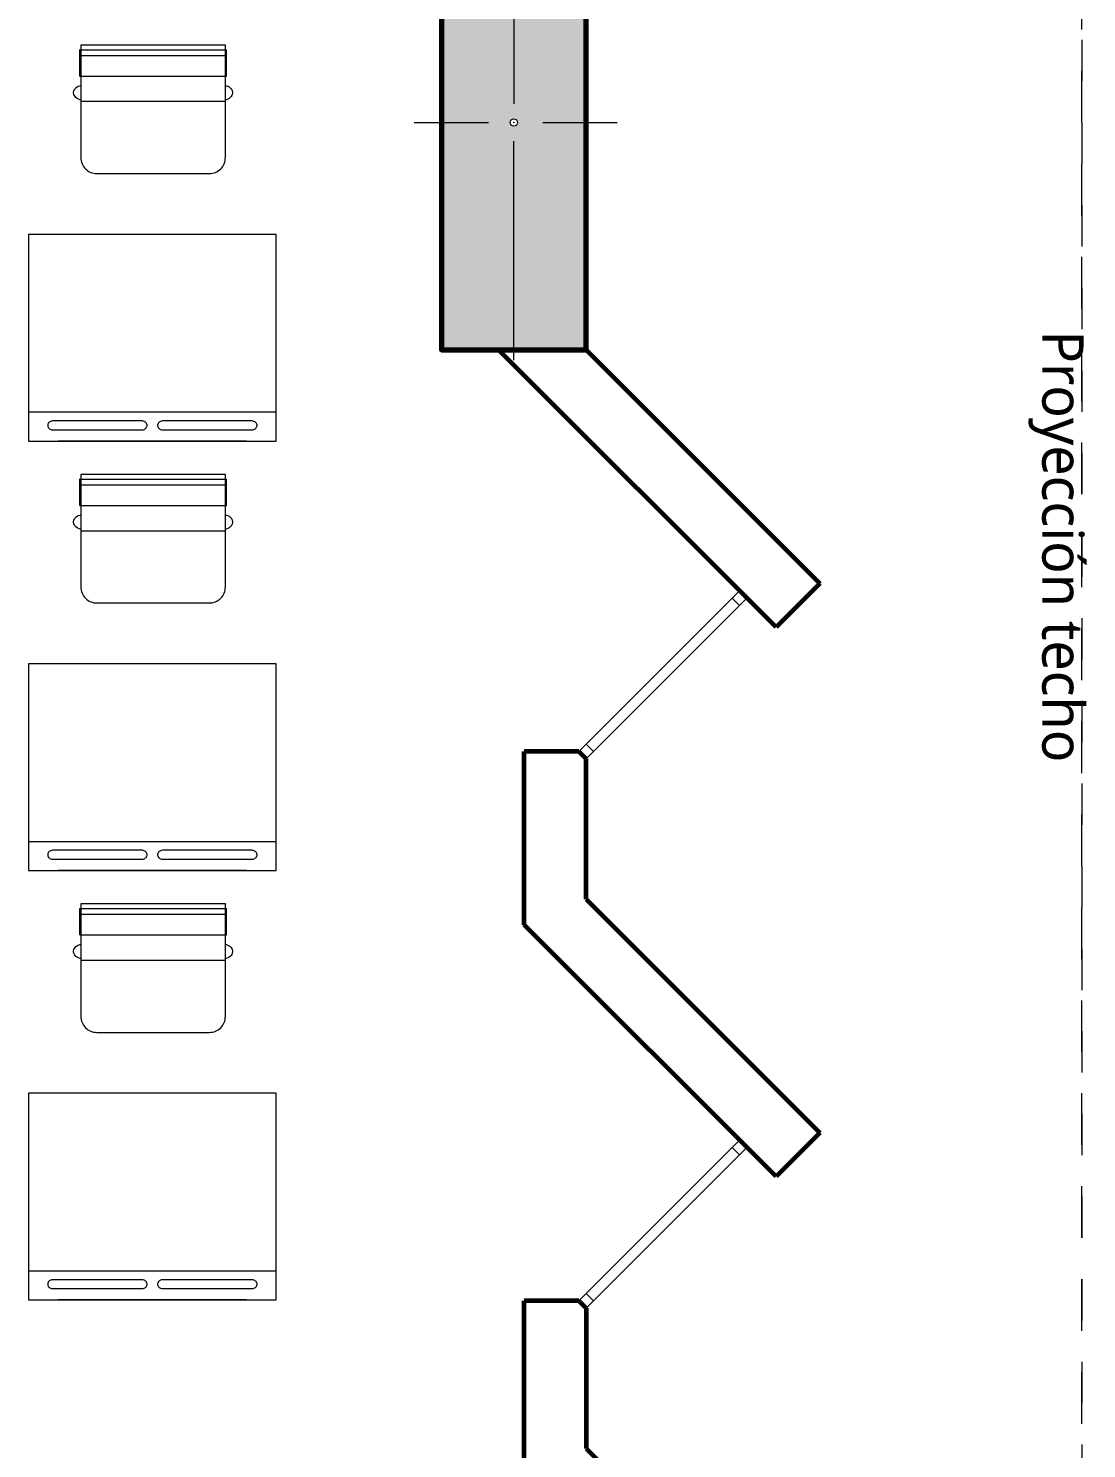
# Model space of a CAD drawing. Header units: millimetres. Extents: x 1 to 121, y 0 to 90.
# Drawn here: x 102.924 to 105.485, y 47.803 to 51.241 of the extents above; entities that cross this region are included whole.
import ezdxf

# ---------------------------------------------------------------- set-up
doc = ezdxf.new("R2010")
doc.units = ezdxf.units.MM
doc.linetypes.add('DASHED2', pattern=[0.375, 0.25, -0.125])
doc.linetypes.add('HIDDEN2', pattern=[0.1875, 0.125, -0.0625])
for name, color, linetype, lineweight in [('COLUMNAS 50', 32, 'Continuous', 70), ('Equipamiento SR', 23, 'Continuous', 0), ('Letras El', 9, 'Continuous', 5), ('Muros el', 144, 'Continuous', 60), ('proyecciones', 1, 'DASHED2', 5), ('Vanos', 140, 'Continuous', 5)]:
    doc.layers.add(name, color=color, linetype=linetype, lineweight=lineweight)
doc.layers.add('Mobiliario', color=7, linetype='Continuous', lineweight=0, true_color=0x7f7f7f)
doc.styles.add('Generales', font='trebuc.ttf', dxfattribs={"height": 0.1})

# ---------------------------------------------------------------- blocks, each defined once
blk = doc.blocks.new('Columna 1.10 x0.30')
at = {"true_color": 0xc7c8ca}
h = blk.add_hatch(color=9, dxfattribs=at)
h.dxf.hatch_style = 1
h.paths.add_polyline_path([(-234.8493, 113.8066), (-235.9493, 113.8066), (-235.9493, 113.4566), (-234.8493, 113.4566)])
h.paths.add_polyline_path([(-235.3906, 113.6316, -1), (-235.408, 113.6316, -1)], flags=16)
at = {"layer": 'COLUMNAS 50', "color": 1, "linetype": 'Continuous', "lineweight": 5}
for p, q in [((-235.3993, 113.8732), (-235.3993, 113.6932)), ((-235.9743, 113.6316), (-235.4443, 113.6316)), ((-234.8243, 113.6316), (-235.3543, 113.6316)), ((-235.3993, 113.5616), (-235.3993, 113.3816))]:
    blk.add_line(p, q, dxfattribs=at)
at = {"layer": 'COLUMNAS 50', "linetype": 'Continuous'}
blk.add_lwpolyline([(-235.9493, 113.4566), (-234.8493, 113.4566), (-234.8493, 113.8066), (-235.9493, 113.8066)], close=True, dxfattribs=at)
at = {"layer": 'COLUMNAS 50', "color": 1, "linetype": 'Continuous', "lineweight": 5}
blk.add_circle((-235.3993, 113.6316), 0.00871, dxfattribs=at)
blk.add_point((-235.3993, 113.6316), dxfattribs=at)
blk = doc.blocks.new('A$C3A47622C')
at = {"layer": 'Mobiliario', "linetype": 'Continuous'}
for p, q in [((0.1012, 0.3762), (0.1031, 0.3788)), ((0.1031, 0.3788), (0.1053, 0.381)), ((0.1053, 0.381), (0.1079, 0.3828)), ((0.1079, 0.3828), (0.1107, 0.384)), ((0.1107, 0.384), (0.1136, 0.3846)), ((0.1136, 0.3846), (0.1165, 0.3846)), ((0.1165, 0.3846), (0.1194, 0.384)), ((0.1194, 0.384), (0.1222, 0.3828)), ((0.1222, 0.3828), (0.1248, 0.381)), ((0.1248, 0.381), (0.127, 0.3788)), ((0.127, 0.3788), (0.1289, 0.3762)), ((0.0251, 0.3696), (0.0111, 0.3696)), ((0.0111, 0.015), (0.0111, 0.3696)), ((0.0752, 0.3696), (0.0251, 0.3696)), ((0.0251, 0.015), (0.0251, 0.3696)), ((0.0752, 0.015), (0.0752, 0.3696)), ((0.0983, 0.3673), (0.0987, 0.37)), ((0.0987, 0.37), (0.0997, 0.3732)), ((0.0997, 0.3732), (0.1012, 0.3762)), ((0.1289, 0.3762), (0.1297, 0.3747)), ((0.1297, 0.3747), (0.1333, 0.3673)), ((0.0752, 0.015), (0.0108, 0.015)), ((0.0987, 0.0146), (0.0983, 0.0173)), ((0.0997, 0.0113), (0.0987, 0.0146)), ((0.1012, 0.0084), (0.0997, 0.0113)), ((0.1031, 0.0057), (0.1012, 0.0084)), ((0.1053, 0.0035), (0.1031, 0.0057)), ((0.1079, 0.0018), (0.1053, 0.0035)), ((0.1107, 0.0006), (0.1079, 0.0018)), ((0.1136, 0), (0.1107, 0.0006)), ((0.1165, 0), (0.1136, 0)), ((0.1194, 0.0006), (0.1165, 0)), ((0.1222, 0.0018), (0.1194, 0.0006)), ((0.1248, 0.0035), (0.1222, 0.0018)), ((0.127, 0.0057), (0.1248, 0.0035)), ((0.1289, 0.0084), (0.127, 0.0057)), ((0.1297, 0.0099), (0.1289, 0.0084)), ((0.1333, 0.0173), (0.1297, 0.0099))]:
    blk.add_line(p, q, dxfattribs=at)
at = {"layer": 'Mobiliario'}
blk.add_line((0.1361, 0.0173), (0.1361, 0.3673), dxfattribs=at)
at = {"layer": 'Mobiliario', "linetype": 'Continuous'}
blk.add_lwpolyline([(0, 0.0173), (0.2722, 0.0173, 0.414214), (0.3111, 0.0562), (0.3111, 0.3284, 0.414214), (0.2722, 0.3673), (0, 0.3673), (0, 0.0173)], format="xyb", dxfattribs=at)

msp = doc.modelspace()

# ---------------------------------------------------------------- linework, layer by layer
at = {"layer": 'Equipamiento SR', "linetype": 'Continuous'}
for p, q in [((102.9241, 50.7416), (102.9241, 50.2416)), ((103.5241, 50.7416), (102.9241, 50.7416)), ((103.5241, 50.2416), (103.5241, 50.7416)), ((102.9241, 50.3121), (103.5241, 50.3121)), ((103.5091, 50.3121), (103.5091, 50.3117)), ((102.9712, 50.2824), (102.9708, 50.2805)), ((102.9708, 50.2805), (102.9708, 50.2786)), ((102.9708, 50.2786), (102.9712, 50.2767)), ((102.9719, 50.2842), (102.9712, 50.2824)), ((102.9712, 50.2767), (102.9719, 50.275)), ((102.9731, 50.2858), (102.9719, 50.2842)), ((102.9719, 50.275), (102.9731, 50.2733)), ((102.9745, 50.2873), (102.9731, 50.2858)), ((102.9731, 50.2733), (102.9745, 50.2719)), ((102.9762, 50.2885), (102.9745, 50.2873)), ((102.9745, 50.2719), (102.9762, 50.2706)), ((102.9781, 50.2894), (102.9762, 50.2885)), ((102.9762, 50.2706), (102.9781, 50.2697)), ((102.9802, 50.2901), (102.9781, 50.2894)), ((102.9781, 50.2697), (102.9802, 50.269)), ((102.9824, 50.2904), (102.9802, 50.2901)), ((102.9802, 50.269), (102.9824, 50.2687)), ((102.9835, 50.2904), (102.9824, 50.2904)), ((102.9824, 50.2687), (102.9835, 50.2687)), ((103.1988, 50.2904), (102.9835, 50.2904)), ((102.9835, 50.2687), (103.1988, 50.2687)), ((103.1999, 50.2904), (103.1988, 50.2904)), ((103.1988, 50.2687), (103.1999, 50.2687)), ((103.2021, 50.2901), (103.1999, 50.2904)), ((103.1999, 50.2687), (103.2021, 50.269)), ((103.2042, 50.2894), (103.2021, 50.2901)), ((103.2021, 50.269), (103.2042, 50.2697)), ((103.2061, 50.2885), (103.2042, 50.2894)), ((103.2042, 50.2697), (103.2061, 50.2706)), ((103.2078, 50.2873), (103.2061, 50.2885)), ((103.2061, 50.2706), (103.2078, 50.2719)), ((103.2092, 50.2858), (103.2078, 50.2873)), ((103.2078, 50.2719), (103.2092, 50.2733)), ((103.2103, 50.2842), (103.2092, 50.2858)), ((103.2092, 50.2733), (103.2103, 50.275)), ((103.2111, 50.2824), (103.2103, 50.2842)), ((103.2103, 50.275), (103.2111, 50.2767)), ((103.2114, 50.2805), (103.2111, 50.2824)), ((103.2111, 50.2767), (103.2114, 50.2786)), ((103.2114, 50.2786), (103.2114, 50.2805)), ((103.2372, 50.2824), (103.2368, 50.2805)), ((103.2368, 50.2805), (103.2368, 50.2786)), ((103.2368, 50.2786), (103.2372, 50.2767)), ((103.2379, 50.2842), (103.2372, 50.2824)), ((103.2372, 50.2767), (103.2379, 50.275)), ((103.239, 50.2858), (103.2379, 50.2842)), ((103.2379, 50.275), (103.239, 50.2733)), ((103.2405, 50.2873), (103.239, 50.2858)), ((103.239, 50.2733), (103.2405, 50.2719)), ((103.2422, 50.2885), (103.2405, 50.2873)), ((103.2405, 50.2719), (103.2422, 50.2706)), ((103.2441, 50.2894), (103.2422, 50.2885)), ((103.2422, 50.2706), (103.2441, 50.2697)), ((103.2462, 50.2901), (103.2441, 50.2894)), ((103.2441, 50.2697), (103.2462, 50.269)), ((103.2483, 50.2904), (103.2462, 50.2901)), ((103.2462, 50.269), (103.2483, 50.2687)), ((103.2494, 50.2904), (103.2483, 50.2904)), ((103.2483, 50.2687), (103.2494, 50.2687)), ((103.4648, 50.2904), (103.2494, 50.2904)), ((103.2494, 50.2687), (103.4648, 50.2687)), ((103.4659, 50.2904), (103.4648, 50.2904)), ((103.4648, 50.2687), (103.4659, 50.2687)), ((103.4681, 50.2901), (103.4659, 50.2904)), ((103.4659, 50.2687), (103.4681, 50.269)), ((103.4701, 50.2894), (103.4681, 50.2901)), ((103.4681, 50.269), (103.4701, 50.2697)), ((103.4721, 50.2885), (103.4701, 50.2894)), ((103.4701, 50.2697), (103.4721, 50.2706)), ((103.4738, 50.2873), (103.4721, 50.2885)), ((103.4721, 50.2706), (103.4738, 50.2719)), ((103.4752, 50.2858), (103.4738, 50.2873)), ((103.4738, 50.2719), (103.4752, 50.2733)), ((103.4763, 50.2842), (103.4752, 50.2858)), ((103.4752, 50.2733), (103.4763, 50.275)), ((103.477, 50.2824), (103.4763, 50.2842)), ((103.4763, 50.275), (103.477, 50.2767)), ((103.4774, 50.2805), (103.477, 50.2824)), ((103.477, 50.2767), (103.4774, 50.2786)), ((103.4774, 50.2786), (103.4774, 50.2805)), ((102.9241, 50.2416), (103.5241, 50.2416)), ((103.4521, 50.2416), (102.9961, 50.2416)), ((102.9241, 49.7022), (102.9241, 49.2022)), ((103.5241, 49.7022), (102.9241, 49.7022)), ((103.5241, 49.2022), (103.5241, 49.7022)), ((102.9241, 49.2727), (103.5241, 49.2727)), ((103.5091, 49.2727), (103.5091, 49.2722)), ((102.9712, 49.2429), (102.9708, 49.2411)), ((102.9708, 49.2411), (102.9708, 49.2392)), ((102.9708, 49.2392), (102.9712, 49.2373)), ((102.9719, 49.2447), (102.9712, 49.2429)), ((102.9712, 49.2373), (102.9719, 49.2355)), ((102.9731, 49.2464), (102.9719, 49.2447)), ((102.9719, 49.2355), (102.9731, 49.2339)), ((102.9745, 49.2478), (102.9731, 49.2464)), ((102.9731, 49.2339), (102.9745, 49.2324)), ((102.9762, 49.249), (102.9745, 49.2478)), ((102.9745, 49.2324), (102.9762, 49.2312)), ((102.9781, 49.25), (102.9762, 49.249)), ((102.9762, 49.2312), (102.9781, 49.2303)), ((102.9802, 49.2506), (102.9781, 49.25)), ((102.9824, 49.251), (102.9802, 49.2506)), ((102.9835, 49.251), (102.9824, 49.251)), ((103.1988, 49.251), (102.9835, 49.251)), ((103.1999, 49.251), (103.1988, 49.251)), ((103.2021, 49.2506), (103.1999, 49.251)), ((103.2042, 49.25), (103.2021, 49.2506)), ((103.2061, 49.249), (103.2042, 49.25)), ((103.2042, 49.2303), (103.2061, 49.2312)), ((103.2078, 49.2478), (103.2061, 49.249)), ((103.2061, 49.2312), (103.2078, 49.2324)), ((103.2092, 49.2464), (103.2078, 49.2478)), ((103.2078, 49.2324), (103.2092, 49.2339)), ((103.2103, 49.2447), (103.2092, 49.2464)), ((103.2092, 49.2339), (103.2103, 49.2355)), ((103.2111, 49.2429), (103.2103, 49.2447)), ((103.2103, 49.2355), (103.2111, 49.2373)), ((103.2114, 49.2411), (103.2111, 49.2429)), ((103.2111, 49.2373), (103.2114, 49.2392)), ((103.2114, 49.2392), (103.2114, 49.2411)), ((103.2372, 49.2429), (103.2368, 49.2411)), ((103.2368, 49.2411), (103.2368, 49.2392)), ((103.2368, 49.2392), (103.2372, 49.2373)), ((103.2379, 49.2447), (103.2372, 49.2429)), ((103.2372, 49.2373), (103.2379, 49.2355)), ((103.239, 49.2464), (103.2379, 49.2447)), ((103.2379, 49.2355), (103.239, 49.2339)), ((103.2405, 49.2478), (103.239, 49.2464)), ((103.239, 49.2339), (103.2405, 49.2324)), ((103.2422, 49.249), (103.2405, 49.2478)), ((103.2405, 49.2324), (103.2422, 49.2312)), ((103.2441, 49.25), (103.2422, 49.249)), ((103.2422, 49.2312), (103.2441, 49.2303)), ((103.2462, 49.2506), (103.2441, 49.25)), ((103.2483, 49.251), (103.2462, 49.2506)), ((103.2494, 49.251), (103.2483, 49.251)), ((103.4648, 49.251), (103.2494, 49.251)), ((103.4659, 49.251), (103.4648, 49.251)), ((103.4681, 49.2506), (103.4659, 49.251)), ((103.4701, 49.25), (103.4681, 49.2506)), ((103.4721, 49.249), (103.4701, 49.25)), ((103.4701, 49.2303), (103.4721, 49.2312)), ((103.4738, 49.2478), (103.4721, 49.249)), ((103.4721, 49.2312), (103.4738, 49.2324)), ((103.4752, 49.2464), (103.4738, 49.2478)), ((103.4738, 49.2324), (103.4752, 49.2339)), ((103.4763, 49.2447), (103.4752, 49.2464)), ((103.4752, 49.2339), (103.4763, 49.2355)), ((103.477, 49.2429), (103.4763, 49.2447)), ((103.4763, 49.2355), (103.477, 49.2373)), ((103.4774, 49.2411), (103.477, 49.2429)), ((103.477, 49.2373), (103.4774, 49.2392)), ((103.4774, 49.2392), (103.4774, 49.2411)), ((102.9241, 49.2022), (103.5241, 49.2022)), ((102.9781, 49.2303), (102.9802, 49.2296)), ((102.9802, 49.2296), (102.9824, 49.2293)), ((102.9824, 49.2293), (102.9835, 49.2293)), ((102.9835, 49.2293), (103.1988, 49.2293)), ((103.4521, 49.2022), (102.9961, 49.2022)), ((103.1988, 49.2293), (103.1999, 49.2293)), ((103.1999, 49.2293), (103.2021, 49.2296)), ((103.2021, 49.2296), (103.2042, 49.2303)), ((103.2441, 49.2303), (103.2462, 49.2296)), ((103.2462, 49.2296), (103.2483, 49.2293)), ((103.2483, 49.2293), (103.2494, 49.2293)), ((103.2494, 49.2293), (103.4648, 49.2293)), ((103.4648, 49.2293), (103.4659, 49.2293)), ((103.4659, 49.2293), (103.4681, 49.2296)), ((103.4681, 49.2296), (103.4701, 49.2303)), ((102.9241, 48.6628), (102.9241, 48.1628)), ((103.5241, 48.6628), (102.9241, 48.6628)), ((103.5241, 48.1628), (103.5241, 48.6628)), ((102.9241, 48.2332), (103.5241, 48.2332)), ((102.9712, 48.2035), (102.9708, 48.2017)), ((102.9708, 48.2017), (102.9708, 48.1998)), ((102.9708, 48.1998), (102.9712, 48.1979)), ((102.9719, 48.2053), (102.9712, 48.2035)), ((102.9731, 48.207), (102.9719, 48.2053)), ((102.9745, 48.2084), (102.9731, 48.207)), ((102.9762, 48.2096), (102.9745, 48.2084)), ((102.9781, 48.2106), (102.9762, 48.2096)), ((102.9802, 48.2112), (102.9781, 48.2106)), ((102.9824, 48.2116), (102.9802, 48.2112)), ((102.9835, 48.2116), (102.9824, 48.2116)), ((103.1988, 48.2116), (102.9835, 48.2116)), ((103.1999, 48.2116), (103.1988, 48.2116)), ((103.2021, 48.2112), (103.1999, 48.2116)), ((103.2042, 48.2106), (103.2021, 48.2112)), ((103.2061, 48.2096), (103.2042, 48.2106)), ((103.2078, 48.2084), (103.2061, 48.2096)), ((103.2092, 48.207), (103.2078, 48.2084)), ((103.2103, 48.2053), (103.2092, 48.207)), ((103.2111, 48.2035), (103.2103, 48.2053)), ((103.2114, 48.2017), (103.2111, 48.2035)), ((103.2111, 48.1979), (103.2114, 48.1998)), ((103.2114, 48.1998), (103.2114, 48.2017)), ((103.2372, 48.2035), (103.2368, 48.2017)), ((103.2368, 48.2017), (103.2368, 48.1998)), ((103.2368, 48.1998), (103.2372, 48.1979)), ((103.2379, 48.2053), (103.2372, 48.2035)), ((103.239, 48.207), (103.2379, 48.2053)), ((103.2405, 48.2084), (103.239, 48.207)), ((103.2422, 48.2096), (103.2405, 48.2084)), ((103.2441, 48.2106), (103.2422, 48.2096)), ((103.2462, 48.2112), (103.2441, 48.2106)), ((103.2483, 48.2116), (103.2462, 48.2112)), ((103.2494, 48.2116), (103.2483, 48.2116)), ((103.4648, 48.2116), (103.2494, 48.2116)), ((103.4659, 48.2116), (103.4648, 48.2116)), ((103.4681, 48.2112), (103.4659, 48.2116)), ((103.4701, 48.2106), (103.4681, 48.2112)), ((103.4721, 48.2096), (103.4701, 48.2106)), ((103.4738, 48.2084), (103.4721, 48.2096)), ((103.4752, 48.207), (103.4738, 48.2084)), ((103.4763, 48.2053), (103.4752, 48.207)), ((103.477, 48.2035), (103.4763, 48.2053)), ((103.4774, 48.2017), (103.477, 48.2035)), ((103.477, 48.1979), (103.4774, 48.1998)), ((103.4774, 48.1998), (103.4774, 48.2017)), ((103.5091, 48.2332), (103.5091, 48.2328)), ((102.9712, 48.1979), (102.9719, 48.1961)), ((102.9719, 48.1961), (102.9731, 48.1945)), ((102.9731, 48.1945), (102.9745, 48.193)), ((102.9745, 48.193), (102.9762, 48.1918)), ((102.9762, 48.1918), (102.9781, 48.1908)), ((102.9781, 48.1908), (102.9802, 48.1902)), ((102.9802, 48.1902), (102.9824, 48.1899)), ((102.9824, 48.1899), (102.9835, 48.1899)), ((102.9835, 48.1899), (103.1988, 48.1899)), ((103.1988, 48.1899), (103.1999, 48.1899)), ((103.1999, 48.1899), (103.2021, 48.1902)), ((103.2021, 48.1902), (103.2042, 48.1908)), ((103.2042, 48.1908), (103.2061, 48.1918)), ((103.2061, 48.1918), (103.2078, 48.193)), ((103.2078, 48.193), (103.2092, 48.1945)), ((103.2092, 48.1945), (103.2103, 48.1961)), ((103.2103, 48.1961), (103.2111, 48.1979)), ((103.2372, 48.1979), (103.2379, 48.1961)), ((103.2379, 48.1961), (103.239, 48.1945)), ((103.239, 48.1945), (103.2405, 48.193)), ((103.2405, 48.193), (103.2422, 48.1918)), ((103.2422, 48.1918), (103.2441, 48.1908)), ((103.2441, 48.1908), (103.2462, 48.1902)), ((103.2462, 48.1902), (103.2483, 48.1899)), ((103.2483, 48.1899), (103.2494, 48.1899)), ((103.2494, 48.1899), (103.4648, 48.1899)), ((103.4648, 48.1899), (103.4659, 48.1899)), ((103.4659, 48.1899), (103.4681, 48.1902)), ((103.4681, 48.1902), (103.4701, 48.1908)), ((103.4701, 48.1908), (103.4721, 48.1918)), ((103.4721, 48.1918), (103.4738, 48.193)), ((103.4738, 48.193), (103.4752, 48.1945)), ((103.4752, 48.1945), (103.4763, 48.1961)), ((103.4763, 48.1961), (103.477, 48.1979)), ((102.9241, 48.1628), (103.5241, 48.1628)), ((103.4521, 48.1628), (102.9961, 48.1628))]:
    msp.add_line(p, q, dxfattribs=at)
at = {"layer": 'Mobiliario', "linetype": 'Continuous', "lineweight": 0}
for p, q in [((102.9241, 50.7416), (102.9241, 50.2416)), ((103.5241, 50.7416), (102.9241, 50.7416)), ((103.5241, 50.2416), (103.5241, 50.7416)), ((102.9241, 50.3121), (103.5241, 50.3121)), ((103.5091, 50.3121), (103.5091, 50.3117)), ((102.9712, 50.2824), (102.9708, 50.2805)), ((102.9708, 50.2805), (102.9708, 50.2786)), ((102.9708, 50.2786), (102.9712, 50.2767)), ((102.9719, 50.2842), (102.9712, 50.2824)), ((102.9712, 50.2767), (102.9719, 50.275)), ((102.9731, 50.2858), (102.9719, 50.2842)), ((102.9719, 50.275), (102.9731, 50.2733)), ((102.9745, 50.2873), (102.9731, 50.2858)), ((102.9731, 50.2733), (102.9745, 50.2719)), ((102.9762, 50.2885), (102.9745, 50.2873)), ((102.9745, 50.2719), (102.9762, 50.2706)), ((102.9781, 50.2894), (102.9762, 50.2885)), ((102.9762, 50.2706), (102.9781, 50.2697)), ((102.9802, 50.2901), (102.9781, 50.2894)), ((102.9781, 50.2697), (102.9802, 50.269)), ((102.9824, 50.2904), (102.9802, 50.2901)), ((102.9802, 50.269), (102.9824, 50.2687)), ((102.9835, 50.2904), (102.9824, 50.2904)), ((102.9824, 50.2687), (102.9835, 50.2687)), ((103.1988, 50.2904), (102.9835, 50.2904)), ((102.9835, 50.2687), (103.1988, 50.2687)), ((103.1999, 50.2904), (103.1988, 50.2904)), ((103.1988, 50.2687), (103.1999, 50.2687)), ((103.2021, 50.2901), (103.1999, 50.2904)), ((103.1999, 50.2687), (103.2021, 50.269)), ((103.2042, 50.2894), (103.2021, 50.2901)), ((103.2021, 50.269), (103.2042, 50.2697)), ((103.2061, 50.2885), (103.2042, 50.2894)), ((103.2042, 50.2697), (103.2061, 50.2706)), ((103.2078, 50.2873), (103.2061, 50.2885)), ((103.2061, 50.2706), (103.2078, 50.2719)), ((103.2092, 50.2858), (103.2078, 50.2873)), ((103.2078, 50.2719), (103.2092, 50.2733)), ((103.2103, 50.2842), (103.2092, 50.2858)), ((103.2092, 50.2733), (103.2103, 50.275)), ((103.2111, 50.2824), (103.2103, 50.2842)), ((103.2103, 50.275), (103.2111, 50.2767)), ((103.2114, 50.2805), (103.2111, 50.2824)), ((103.2111, 50.2767), (103.2114, 50.2786)), ((103.2114, 50.2786), (103.2114, 50.2805)), ((103.2372, 50.2824), (103.2368, 50.2805)), ((103.2368, 50.2805), (103.2368, 50.2786)), ((103.2368, 50.2786), (103.2372, 50.2767)), ((103.2379, 50.2842), (103.2372, 50.2824)), ((103.2372, 50.2767), (103.2379, 50.275)), ((103.239, 50.2858), (103.2379, 50.2842)), ((103.2379, 50.275), (103.239, 50.2733)), ((103.2405, 50.2873), (103.239, 50.2858)), ((103.239, 50.2733), (103.2405, 50.2719)), ((103.2422, 50.2885), (103.2405, 50.2873)), ((103.2405, 50.2719), (103.2422, 50.2706)), ((103.2441, 50.2894), (103.2422, 50.2885)), ((103.2422, 50.2706), (103.2441, 50.2697)), ((103.2462, 50.2901), (103.2441, 50.2894)), ((103.2441, 50.2697), (103.2462, 50.269)), ((103.2483, 50.2904), (103.2462, 50.2901)), ((103.2462, 50.269), (103.2483, 50.2687)), ((103.2494, 50.2904), (103.2483, 50.2904)), ((103.2483, 50.2687), (103.2494, 50.2687)), ((103.4648, 50.2904), (103.2494, 50.2904)), ((103.2494, 50.2687), (103.4648, 50.2687)), ((103.4659, 50.2904), (103.4648, 50.2904)), ((103.4648, 50.2687), (103.4659, 50.2687)), ((103.4681, 50.2901), (103.4659, 50.2904)), ((103.4659, 50.2687), (103.4681, 50.269)), ((103.4701, 50.2894), (103.4681, 50.2901)), ((103.4681, 50.269), (103.4701, 50.2697)), ((103.4721, 50.2885), (103.4701, 50.2894)), ((103.4701, 50.2697), (103.4721, 50.2706)), ((103.4738, 50.2873), (103.4721, 50.2885)), ((103.4721, 50.2706), (103.4738, 50.2719)), ((103.4752, 50.2858), (103.4738, 50.2873)), ((103.4738, 50.2719), (103.4752, 50.2733)), ((103.4763, 50.2842), (103.4752, 50.2858)), ((103.4752, 50.2733), (103.4763, 50.275)), ((103.477, 50.2824), (103.4763, 50.2842)), ((103.4763, 50.275), (103.477, 50.2767)), ((103.4774, 50.2805), (103.477, 50.2824)), ((103.477, 50.2767), (103.4774, 50.2786)), ((103.4774, 50.2786), (103.4774, 50.2805)), ((102.9241, 50.2416), (103.5241, 50.2416)), ((103.4521, 50.2416), (102.9961, 50.2416)), ((102.9241, 49.7022), (102.9241, 49.2022)), ((103.5241, 49.7022), (102.9241, 49.7022)), ((103.5241, 49.2022), (103.5241, 49.7022)), ((102.9241, 49.2727), (103.5241, 49.2727)), ((103.5091, 49.2727), (103.5091, 49.2722)), ((102.9712, 49.2429), (102.9708, 49.2411)), ((102.9708, 49.2411), (102.9708, 49.2392)), ((102.9708, 49.2392), (102.9712, 49.2373)), ((102.9719, 49.2447), (102.9712, 49.2429)), ((102.9712, 49.2373), (102.9719, 49.2355)), ((102.9731, 49.2464), (102.9719, 49.2447)), ((102.9719, 49.2355), (102.9731, 49.2339)), ((102.9745, 49.2478), (102.9731, 49.2464)), ((102.9731, 49.2339), (102.9745, 49.2324)), ((102.9762, 49.249), (102.9745, 49.2478)), ((102.9745, 49.2324), (102.9762, 49.2312)), ((102.9781, 49.25), (102.9762, 49.249)), ((102.9762, 49.2312), (102.9781, 49.2303)), ((102.9802, 49.2506), (102.9781, 49.25)), ((102.9824, 49.251), (102.9802, 49.2506)), ((102.9835, 49.251), (102.9824, 49.251)), ((103.1988, 49.251), (102.9835, 49.251)), ((103.1999, 49.251), (103.1988, 49.251)), ((103.2021, 49.2506), (103.1999, 49.251)), ((103.2042, 49.25), (103.2021, 49.2506)), ((103.2061, 49.249), (103.2042, 49.25)), ((103.2042, 49.2303), (103.2061, 49.2312)), ((103.2078, 49.2478), (103.2061, 49.249)), ((103.2061, 49.2312), (103.2078, 49.2324)), ((103.2092, 49.2464), (103.2078, 49.2478)), ((103.2078, 49.2324), (103.2092, 49.2339)), ((103.2103, 49.2447), (103.2092, 49.2464)), ((103.2092, 49.2339), (103.2103, 49.2355)), ((103.2111, 49.2429), (103.2103, 49.2447)), ((103.2103, 49.2355), (103.2111, 49.2373)), ((103.2114, 49.2411), (103.2111, 49.2429)), ((103.2111, 49.2373), (103.2114, 49.2392)), ((103.2114, 49.2392), (103.2114, 49.2411)), ((103.2372, 49.2429), (103.2368, 49.2411)), ((103.2368, 49.2411), (103.2368, 49.2392)), ((103.2368, 49.2392), (103.2372, 49.2373)), ((103.2379, 49.2447), (103.2372, 49.2429)), ((103.2372, 49.2373), (103.2379, 49.2355)), ((103.239, 49.2464), (103.2379, 49.2447)), ((103.2379, 49.2355), (103.239, 49.2339)), ((103.2405, 49.2478), (103.239, 49.2464)), ((103.239, 49.2339), (103.2405, 49.2324)), ((103.2422, 49.249), (103.2405, 49.2478)), ((103.2405, 49.2324), (103.2422, 49.2312)), ((103.2441, 49.25), (103.2422, 49.249)), ((103.2422, 49.2312), (103.2441, 49.2303)), ((103.2462, 49.2506), (103.2441, 49.25)), ((103.2483, 49.251), (103.2462, 49.2506)), ((103.2494, 49.251), (103.2483, 49.251)), ((103.4648, 49.251), (103.2494, 49.251)), ((103.4659, 49.251), (103.4648, 49.251)), ((103.4681, 49.2506), (103.4659, 49.251)), ((103.4701, 49.25), (103.4681, 49.2506)), ((103.4721, 49.249), (103.4701, 49.25)), ((103.4701, 49.2303), (103.4721, 49.2312)), ((103.4738, 49.2478), (103.4721, 49.249)), ((103.4721, 49.2312), (103.4738, 49.2324)), ((103.4752, 49.2464), (103.4738, 49.2478)), ((103.4738, 49.2324), (103.4752, 49.2339)), ((103.4763, 49.2447), (103.4752, 49.2464)), ((103.4752, 49.2339), (103.4763, 49.2355)), ((103.477, 49.2429), (103.4763, 49.2447)), ((103.4763, 49.2355), (103.477, 49.2373)), ((103.4774, 49.2411), (103.477, 49.2429)), ((103.477, 49.2373), (103.4774, 49.2392)), ((103.4774, 49.2392), (103.4774, 49.2411)), ((102.9241, 49.2022), (103.5241, 49.2022)), ((102.9781, 49.2303), (102.9802, 49.2296)), ((102.9802, 49.2296), (102.9824, 49.2293)), ((102.9824, 49.2293), (102.9835, 49.2293)), ((102.9835, 49.2293), (103.1988, 49.2293)), ((103.4521, 49.2022), (102.9961, 49.2022)), ((103.1988, 49.2293), (103.1999, 49.2293)), ((103.1999, 49.2293), (103.2021, 49.2296)), ((103.2021, 49.2296), (103.2042, 49.2303)), ((103.2441, 49.2303), (103.2462, 49.2296)), ((103.2462, 49.2296), (103.2483, 49.2293)), ((103.2483, 49.2293), (103.2494, 49.2293)), ((103.2494, 49.2293), (103.4648, 49.2293)), ((103.4648, 49.2293), (103.4659, 49.2293)), ((103.4659, 49.2293), (103.4681, 49.2296)), ((103.4681, 49.2296), (103.4701, 49.2303)), ((102.9241, 48.6628), (102.9241, 48.1628)), ((103.5241, 48.6628), (102.9241, 48.6628)), ((103.5241, 48.1628), (103.5241, 48.6628)), ((102.9241, 48.2332), (103.5241, 48.2332)), ((102.9712, 48.2035), (102.9708, 48.2017)), ((102.9708, 48.2017), (102.9708, 48.1998)), ((102.9708, 48.1998), (102.9712, 48.1979)), ((102.9719, 48.2053), (102.9712, 48.2035)), ((102.9731, 48.207), (102.9719, 48.2053)), ((102.9745, 48.2084), (102.9731, 48.207)), ((102.9762, 48.2096), (102.9745, 48.2084)), ((102.9781, 48.2106), (102.9762, 48.2096)), ((102.9802, 48.2112), (102.9781, 48.2106)), ((102.9824, 48.2116), (102.9802, 48.2112)), ((102.9835, 48.2116), (102.9824, 48.2116)), ((103.1988, 48.2116), (102.9835, 48.2116)), ((103.1999, 48.2116), (103.1988, 48.2116)), ((103.2021, 48.2112), (103.1999, 48.2116)), ((103.2042, 48.2106), (103.2021, 48.2112)), ((103.2061, 48.2096), (103.2042, 48.2106)), ((103.2078, 48.2084), (103.2061, 48.2096)), ((103.2092, 48.207), (103.2078, 48.2084)), ((103.2103, 48.2053), (103.2092, 48.207)), ((103.2111, 48.2035), (103.2103, 48.2053)), ((103.2114, 48.2017), (103.2111, 48.2035)), ((103.2111, 48.1979), (103.2114, 48.1998)), ((103.2114, 48.1998), (103.2114, 48.2017)), ((103.2372, 48.2035), (103.2368, 48.2017)), ((103.2368, 48.2017), (103.2368, 48.1998)), ((103.2368, 48.1998), (103.2372, 48.1979)), ((103.2379, 48.2053), (103.2372, 48.2035)), ((103.239, 48.207), (103.2379, 48.2053)), ((103.2405, 48.2084), (103.239, 48.207)), ((103.2422, 48.2096), (103.2405, 48.2084)), ((103.2441, 48.2106), (103.2422, 48.2096)), ((103.2462, 48.2112), (103.2441, 48.2106)), ((103.2483, 48.2116), (103.2462, 48.2112)), ((103.2494, 48.2116), (103.2483, 48.2116)), ((103.4648, 48.2116), (103.2494, 48.2116)), ((103.4659, 48.2116), (103.4648, 48.2116)), ((103.4681, 48.2112), (103.4659, 48.2116)), ((103.4701, 48.2106), (103.4681, 48.2112)), ((103.4721, 48.2096), (103.4701, 48.2106)), ((103.4738, 48.2084), (103.4721, 48.2096)), ((103.4752, 48.207), (103.4738, 48.2084)), ((103.4763, 48.2053), (103.4752, 48.207)), ((103.477, 48.2035), (103.4763, 48.2053)), ((103.4774, 48.2017), (103.477, 48.2035)), ((103.477, 48.1979), (103.4774, 48.1998)), ((103.4774, 48.1998), (103.4774, 48.2017)), ((103.5091, 48.2332), (103.5091, 48.2328)), ((102.9712, 48.1979), (102.9719, 48.1961)), ((102.9719, 48.1961), (102.9731, 48.1945)), ((102.9731, 48.1945), (102.9745, 48.193)), ((102.9745, 48.193), (102.9762, 48.1918)), ((102.9762, 48.1918), (102.9781, 48.1908)), ((102.9781, 48.1908), (102.9802, 48.1902)), ((102.9802, 48.1902), (102.9824, 48.1899)), ((102.9824, 48.1899), (102.9835, 48.1899)), ((102.9835, 48.1899), (103.1988, 48.1899)), ((103.1988, 48.1899), (103.1999, 48.1899)), ((103.1999, 48.1899), (103.2021, 48.1902)), ((103.2021, 48.1902), (103.2042, 48.1908)), ((103.2042, 48.1908), (103.2061, 48.1918)), ((103.2061, 48.1918), (103.2078, 48.193)), ((103.2078, 48.193), (103.2092, 48.1945)), ((103.2092, 48.1945), (103.2103, 48.1961)), ((103.2103, 48.1961), (103.2111, 48.1979)), ((103.2372, 48.1979), (103.2379, 48.1961)), ((103.2379, 48.1961), (103.239, 48.1945)), ((103.239, 48.1945), (103.2405, 48.193)), ((103.2405, 48.193), (103.2422, 48.1918)), ((103.2422, 48.1918), (103.2441, 48.1908)), ((103.2441, 48.1908), (103.2462, 48.1902)), ((103.2462, 48.1902), (103.2483, 48.1899)), ((103.2483, 48.1899), (103.2494, 48.1899)), ((103.2494, 48.1899), (103.4648, 48.1899)), ((103.4648, 48.1899), (103.4659, 48.1899)), ((103.4659, 48.1899), (103.4681, 48.1902)), ((103.4681, 48.1902), (103.4701, 48.1908)), ((103.4701, 48.1908), (103.4721, 48.1918)), ((103.4721, 48.1918), (103.4738, 48.193)), ((103.4738, 48.193), (103.4752, 48.1945)), ((103.4752, 48.1945), (103.4763, 48.1961)), ((103.4763, 48.1961), (103.477, 48.1979)), ((102.9241, 48.1628), (103.5241, 48.1628)), ((103.4521, 48.1628), (102.9961, 48.1628))]:
    msp.add_line(p, q, dxfattribs=at)
at = {"layer": 'Muros el', "ltscale": 0.05}
for p, q in [((104.2565, 49.4905), (104.1241, 49.4905)), ((104.2565, 49.4905), (104.1241, 49.4905)), ((104.2741, 49.4728), (104.2565, 49.4905)), ((104.2741, 49.4728), (104.2565, 49.4905)), ((104.1241, 47.7406), (104.1241, 48.1605)), ((104.2565, 48.1605), (104.1241, 48.1605)), ((104.1241, 47.7406), (104.1241, 48.1605)), ((104.2565, 48.1605), (104.1241, 48.1605)), ((104.2741, 48.1428), (104.2565, 48.1605)), ((104.2741, 48.1428), (104.2565, 48.1605))]:
    msp.add_line(p, q, dxfattribs=at)
for points in [[(104.7338, 49.791), (104.062, 50.4628)], [(104.7337, 49.791), (104.062, 50.4628)], [(104.2741, 50.4628), (104.8398, 49.8971)], [(104.2741, 50.4628), (104.8398, 49.8971)], [(104.8398, 49.8971), (104.7337, 49.791)], [(104.8398, 49.8971), (104.7338, 49.791)], [(104.1241, 49.0706), (104.1241, 49.4905)], [(104.1241, 49.0706), (104.1241, 49.4905)], [(104.2741, 49.1327), (104.2741, 49.4728)], [(104.2741, 49.1327), (104.2741, 49.4728)], [(104.2741, 49.1327), (104.8398, 48.5671)], [(104.2741, 49.1327), (104.8398, 48.567)], [(104.7338, 48.461), (104.1241, 49.0706)], [(104.7337, 48.461), (104.1241, 49.0706)], [(104.8398, 48.567), (104.7337, 48.461)], [(104.8398, 48.5671), (104.7338, 48.461)], [(104.2741, 48.1428), (104.2741, 47.8027)], [(104.2741, 48.1428), (104.2741, 47.8027)], [(104.2741, 47.8027), (104.8398, 47.237)]]:
    msp.add_lwpolyline(points, dxfattribs=at)
at = {"layer": 'proyecciones', "linetype": 'HIDDEN2', "ltscale": 0.5}
msp.add_line((105.4741, 65.4128), (105.4741, 36.6128), dxfattribs=at)
at = {"layer": 'proyecciones', "linetype": 'HIDDEN2'}
msp.add_lwpolyline([(104.2741, 36.6128), (105.4741, 36.6128), (105.4741, 65.4128), (104.2741, 65.4128)], dxfattribs=at)
at = {"layer": 'Vanos', "color": 7, "linetype": 'Continuous'}
for p, q in [((104.2741, 49.4728), (104.663, 49.8617)), ((104.2741, 49.5082), (104.6277, 49.8617)), ((104.6277, 49.8617), (104.6454, 49.8794)), ((104.6454, 49.844), (104.6277, 49.8617)), ((104.663, 49.8617), (104.6454, 49.8794)), ((104.663, 49.8617), (104.6454, 49.844)), ((104.2565, 49.4905), (104.2741, 49.5082)), ((104.2741, 49.5082), (104.2918, 49.4905)), ((104.6277, 48.5317), (104.6454, 48.5494)), ((104.663, 48.5317), (104.6454, 48.5494)), ((104.2741, 48.1428), (104.663, 48.5317)), ((104.2741, 48.1781), (104.6277, 48.5317)), ((104.6454, 48.514), (104.6277, 48.5317)), ((104.663, 48.5317), (104.6454, 48.514)), ((104.2565, 48.1605), (104.2741, 48.1781)), ((104.2741, 48.1781), (104.2918, 48.1605))]:
    msp.add_line(p, q, dxfattribs=at)
at = {"layer": 'Vanos', "linetype": 'Continuous'}
for p, q in [((104.2741, 49.4728), (104.663, 49.8617)), ((104.2741, 49.5082), (104.6277, 49.8617)), ((104.6277, 49.8617), (104.6454, 49.8794)), ((104.6454, 49.844), (104.6277, 49.8617)), ((104.663, 49.8617), (104.6454, 49.8794)), ((104.663, 49.8617), (104.6454, 49.844)), ((104.2565, 49.4905), (104.2741, 49.5082)), ((104.2741, 49.5082), (104.2918, 49.4905)), ((104.6277, 48.5317), (104.6454, 48.5494)), ((104.663, 48.5317), (104.6454, 48.5494)), ((104.2741, 48.1428), (104.663, 48.5317)), ((104.2741, 48.1781), (104.6277, 48.5317)), ((104.6454, 48.514), (104.6277, 48.5317)), ((104.663, 48.5317), (104.6454, 48.514)), ((104.2565, 48.1605), (104.2741, 48.1781)), ((104.2741, 48.1781), (104.2918, 48.1605))]:
    msp.add_line(p, q, dxfattribs=at)

# ---------------------------------------------------------------- block references
at = {"layer": 'COLUMNAS 50', "rotation": 90.00000079175702}
msp.add_blockref('Columna 1.10 x0.30', (217.7307, 286.4121), dxfattribs=at)
msp.add_blockref('Columna 1.10 x0.30', (217.7307, 286.4121), dxfattribs=at)
at = {"layer": 'Equipamiento SR', "rotation": 270}
for p in [(103.0336, 51.2002), (103.0336, 51.2002), (103.0336, 50.1608), (103.0336, 50.1608), (103.0336, 49.1213), (103.0336, 49.1213)]:
    msp.add_blockref('A$C3A47622C', p, dxfattribs=at)

# ---------------------------------------------------------------- texts
at = {"layer": 'Letras El', "insert": (105.478, 50.5093), "char_height": 0.115, "attachment_point": 1, "rotation": 270, "style": 'Generales'}
msp.add_mtext('{\\H0.86957x;Proyección techo} ', dxfattribs=at)

doc.saveas('drawing.dxf')
